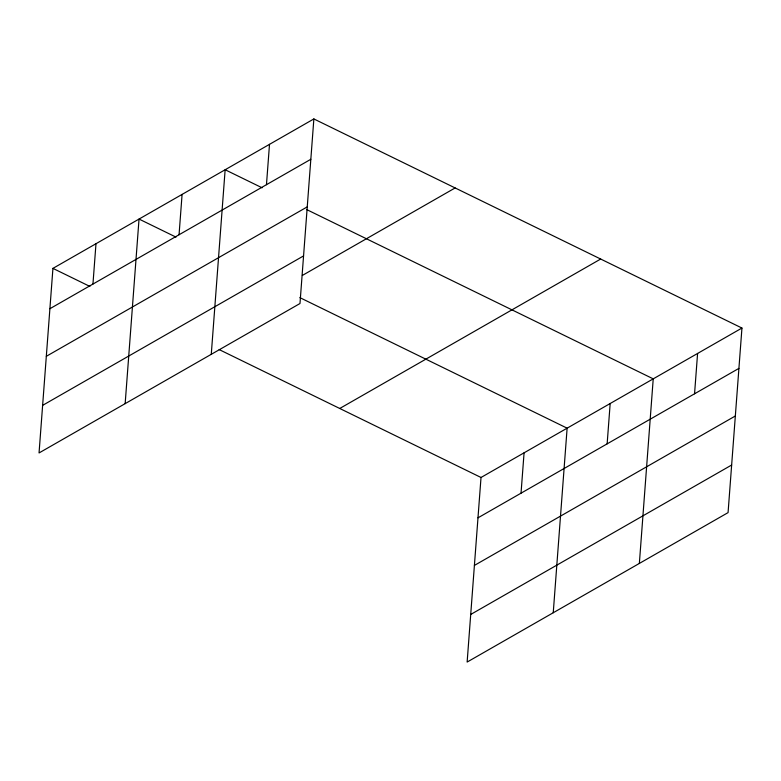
<?xml version="1.0" encoding="UTF-8"?>
<svg xmlns="http://www.w3.org/2000/svg" width="781" height="781" viewBox="0 0 781 781"><rect width="100%" height="100%" fill="white"/><g stroke="black" fill="none" stroke-linecap="round" stroke-linejoin="round"><path stroke-width="1.17" d="M313.864 118.937L52.932 268.381L39.05 452.951L299.982 303.516L313.864 118.937L741.95 328.049L728.068 512.619L467.136 662.063L481.018 477.484L741.95 328.049M92.949 284.059L95.985 243.721M125.155 403.64L139.038 219.061L175.989 237.112M179.054 234.749L182.09 194.401M211.27 354.32L225.143 169.75L262.094 187.791M266.467 184.687L269.504 144.339M521.034 493.172L524.071 452.834M553.241 612.743L567.123 428.173L299.855 297.62M607.14 443.852L610.176 403.513M639.356 563.433L653.228 378.853L306.65 209.562M694.553 393.79L697.589 353.451M49.896 308.72L310.828 159.285M46.313 356.312L307.255 206.877M42.633 405.359L303.565 255.914M302.354 275.439L455.128 187.948M339.745 408.483L600.677 259.038M477.982 517.832L738.914 368.388M474.399 565.424L735.341 415.99M470.718 614.462L731.651 465.027M52.932 268.381L89.874 286.422M219.178 349.585L481.018 477.484"/></g></svg>
